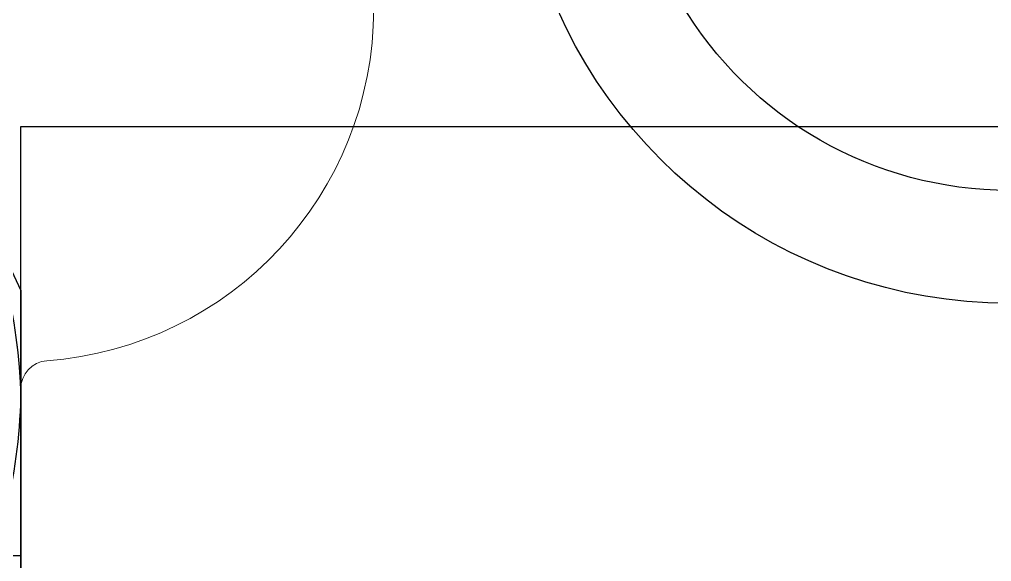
# Model space of a CAD drawing. Extents: x -82 to 113, y -82 to 93.
# Drawn here: x -0.4459 to -0.1018, y 70.5219 to 70.7139 of the extents above; entities that cross this region are included whole.
import ezdxf

# ---------------------------------------------------------------- set-up
doc = ezdxf.new("R2010")
doc.units = 0
doc.header["$MEASUREMENT"] = 0
doc.linetypes.add('HIDDEN', pattern=[0.375, 0.25, -0.125])
doc.layers.get('0').update_dxf_attribs({"linetype": 'CONTINUOUS'})
for name, color, linetype in [('Ballons', 7, 'CONTINUOUS'), ('INERTIA', 7, 'CONTINUOUS'), ('VENT', 5, 'CONTINUOUS')]:
    doc.layers.add(name, color=color, linetype=linetype)

# ---------------------------------------------------------------- blocks, each defined once
blk = doc.blocks.new('25176')
at = {"color": 7, "linetype": 'Continuous'}
for p, q in [((0.21875, -0.2435696448141158), (0.21875, 2.700062395888381e-13)), ((0.21875, -0.28124999999973), (0.21875, -0.2435696448141158)), ((0.1984611740262494, -0.3247595150167655), (0.21875, -0.28124999999973))]:
    blk.add_line(p, q, dxfattribs=at)
at = {"color": 7, "linetype": 'HIDDEN'}
blk.add_line((0.2099827525946552, -0.1875000023170372), (0.2187499996480113, -0.1875000023170372), dxfattribs=at)
at = {"color": 7, "linetype": 'Continuous'}
for centre, radius, start, end in [((0.02728187700662943, -0.2482863192980318), 0.1915262099209258, 1.411155973396728, 26.64984808342715), ((0.02788785934876614, -0.2390043842952281), 0.190916730867498, 333.3091985587619, 358.6297973844131)]:
    blk.add_arc(centre, radius, start, end, dxfattribs=at)
at = {"color": 7, "linetype": 'HIDDEN'}
blk.add_arc((0.02772127436607263, -0.2389627557854084), 0.1910842673549343, 333.32048270338, 358.6185132397964, dxfattribs=at)
blk = doc.blocks.new('CORNER BLOCK')
at = {"layer": 'INERTIA', "color": 4, "lineweight": 13}
blk.add_lwpolyline([(1.863597536202178, 16.78304113683151), (1.173597536202123, 16.7830411368315, -0.4142135623726787), (1.163597536202132, 16.79304113683149), (1.163597536202132, 16.86704113683149, 0.4142135623731991), (1.153597536202141, 16.87704113683149), (0.6735975362021231, 16.87704113683149, 0.4142135623731992), (0.6635975362021322, 16.86704113683149), (0.6635975362021322, 16.64667025700985, 0.3926608842429765), (0.6728567954613704, 16.63669772958924, -0.928476690885261), (0.6728567954614841, 16.38738454407375, 0.3926608842430019), (0.6635975362021322, 16.37741201665312), (0.6635975362021322, 16.16829113683151, -0.9999999999999999), (0.6635975362021322, 16.10579113683153), (0.6635975362021322, 15.88119192262432, 0.3926608842430273), (0.6728567954613704, 15.8712193952037, -0.9284766908853173), (0.6728567954613704, 15.62190620968821, 0.3926608842430275), (0.6635975362021322, 15.61193368226758), (0.6635975362021322, 15.4440411368315, 0.4142135623731029), (0.6735975362021231, 15.4340411368315), (1.863597536202178, 15.4340411368315, 0.414213562373095)], format="xyb", dxfattribs=at)
blk = doc.blocks.new('25031')
for p, q in [((-0.03500000000000014, 0.1120000000000014), (-0.03500000000000014, 0.04200000000000004)), ((0.03500000000000014, 0.04200000000000015), (0.03500000000000014, 0.1120019937846624)), ((-0.03500000000000014, 0.04200000000000004), (-0.08999999999999986, 0.04200000000000004)), ((-0.08999999999999986, 0.04200000000000004), (-0.08999999999999986, 0)), ((0.0900000000000003, 0.04200000000000015), (0.03500000000000014, 0.04200000000000015)), ((0.0900000000000003, 0), (0.0900000000000003, 0.04200000000000015)), ((-0.08999999999999986, 0), (0.0900000000000003, 0))]:
    blk.add_line(p, q)
for centre, radius, start, end in [((1.02327621700482e-05, 0.08562074890662641), 0.1747552130218844, 14.16222109156357, 165.868542241919), ((1.02327621700482e-05, 0.08562074890662641), 0.1347552130218844, 30.48079381761842, 149.5258897716087), ((0.0002025229066227041, 3.290426118784306), 3.13862105482696, 267.8758597295164, 269.9963029280663), ((0.005043431027723866, 3.056221215997347), 2.904371617929921, 269.9005060318052, 272.1922271950774), ((-0.1597591768461282, 0.1258453181560575), 0.01, 165.8685422419183, 267.1063034859214), ((0.1597580219075971, 0.1259310959782497), 0.01, 273.022318398865, 14.16222109156318), ((0.0002025229066227041, 3.290426118784306), 3.17862105482696, 267.1063034859253, 269.3654489829306), ((0.005043431027723866, 3.056221215997347), 2.944371617929921, 270.5829476732364, 273.0223183988729)]:
    blk.add_arc(centre, radius, start, end)
blk = doc.blocks.new('3907_1in._Glass_Stop')
at = {"layer": 'VENT', "rotation": 270}
blk.add_blockref('25031', (0.7800000000000296, -0.5370000000000059), dxfattribs=at)

msp = doc.modelspace()

# ---------------------------------------------------------------- linework, layer by layer
at = {"layer": 'Ballons', "color": 7}
for p, q in [((-0.4455134242848376, 69.67598758365716), (-0.4455122693373526, 70.6759875836565)), ((-0.4455122693373668, 70.6759875836565), (1.367749923746489, 70.67598548943388))]:
    msp.add_line(p, q, dxfattribs=at)

# ---------------------------------------------------------------- block references
at = {"layer": 'Ballons', "xscale": -1, "rotation": 179.9999338263836}
for name, p in [('CORNER BLOCK', (-1.109091570959445, 86.4642209304312)), ('25176', (-0.664262661343166, 70.3365732320423))]:
    msp.add_blockref(name, p, dxfattribs=at)
at = {"layer": 'VENT', "xscale": -1, "rotation": 90}
msp.add_blockref('3907_1in._Glass_Stop', (-0.6325945177920893, 71.65371925648586), dxfattribs=at)

doc.saveas('drawing.dxf')
